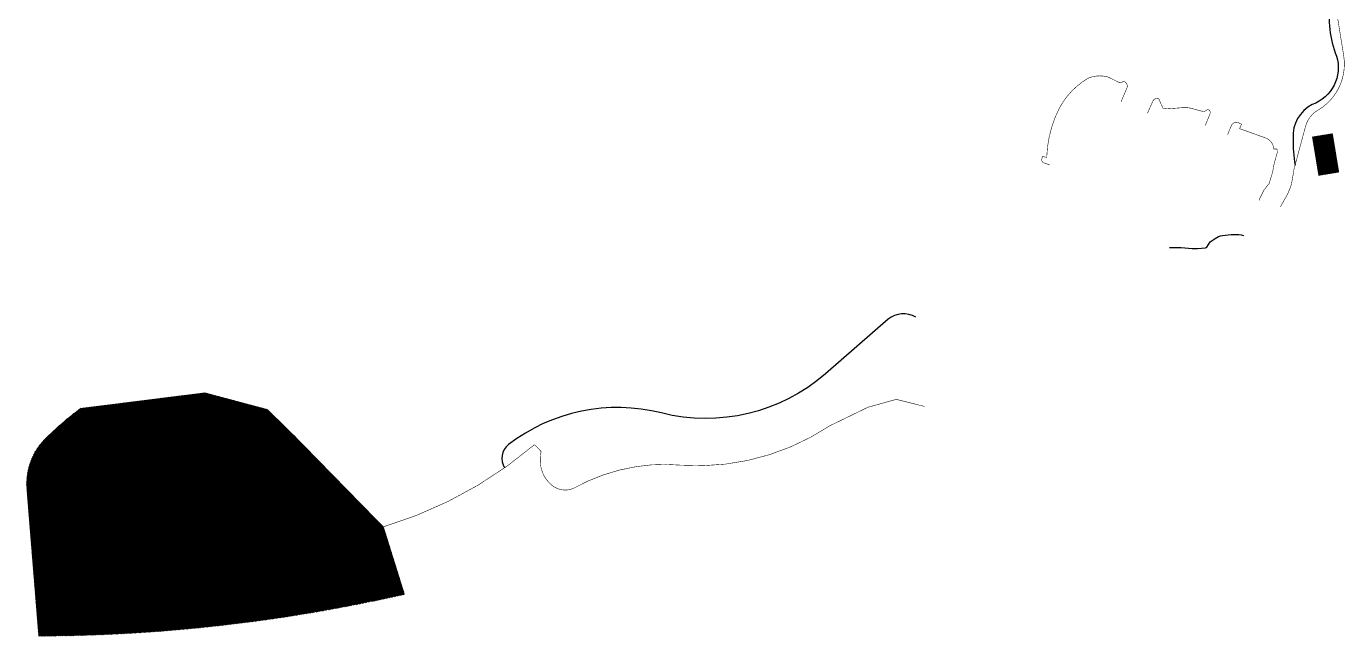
# Model space of a CAD drawing. Extents: x 343299501 to 344531018, y 671200678 to 672446893.
# Drawn here: x 343299501 to 344531018, y 671200678 to 671771315 of the extents above; entities that cross this region are included whole.
import ezdxf

# ---------------------------------------------------------------- set-up
doc = ezdxf.new("R2010")
doc.units = 0
doc.header["$LTSCALE"] = 10
doc.header["$MEASUREMENT"] = 0
doc.linetypes.add('ACAD_ISO05W100', pattern=[34, 24, -3, 0.5, -3, 0.5, -3])
doc.linetypes.add('DASH', pattern=[0.35, 0.25, -0.1])
doc.layers.add('00-工作范围线', color=1, linetype='ACAD_ISO05W100')
doc.layers.add('00-驳岸', color=5, linetype='Continuous')
doc.styles.get("Standard").update_dxf_attribs({"font": 'gbenor.shx', "bigfont": 'gbcbig.shx'})
doc.linetypes.add('HOT_WATER_SUPPLY', pattern='A,0.5,-0.2,["HW",Standard,S=0.1,R=0,X=-0.1,Y=-0.05],-0.2', length=0.9)
doc.linetypes.add('ZIGZAG', pattern='A,0.0001,-0.2,[131,ltypeshp.shx,S=0.2,R=0,X=-0.2,Y=0],-0.4,[131,ltypeshp.shx,S=0.2,R=180,X=0.2,Y=0],-0.2', length=0.8001)
pattern_1 = [(45, (0, 0), (-561.2660076, 561.2660076), [])]

msp = doc.modelspace()

# ---------------------------------------------------------------- hatches: boundary and pattern name
at = {"layer": '00-工作范围线'}
h = msp.add_hatch(dxfattribs=at)
h.set_pattern_fill('ANSI31', color=251, scale=500)
h.set_pattern_definition(pattern_1)
h.paths.add_polyline_path([(344519658, 671670950.2), (344525559.9, 671635031.8), (344506811.3, 671631951.2), (344500909.4, 671667869.5)])
h = msp.add_hatch(dxfattribs=at)
h.set_pattern_fill('ANSI31', color=251, scale=500)
h.set_pattern_definition(pattern_1)
edge = h.paths.add_edge_path()
edge.add_line((343652769.3, 671240238.4), (343633080.6, 671303369.1))
edge.add_line((343633080.6, 671303369.1), (343550312, 671388110.9))
edge.add_line((343550312, 671388110.9), (343524914.3, 671413004.4))
edge.add_line((343524914.3, 671413004.4), (343466355.4, 671428669.3))
edge.add_line((343466355.4, 671428669.3), (343349871.1, 671414054.2))
edge.add_arc((343543359.1, 671156023.4), 322517.5, 126.864921, 134.3416268)
edge.add_arc((343360166.9, 671343474.8), 60415.6, 134.3416268, 184.5076563)
edge.add_line((343299938.2, 671338726.6), (343311032.3, 671201146.7))
edge.add_arc((343305505.5, 672762729.3), 1561592.4, 270.2027838, 282.8487422)

# ---------------------------------------------------------------- linework, layer by layer
at = {"layer": '00-工作范围线', "ltscale": 0.5, "const_width": 500}
msp.add_lwpolyline([(344519658, 671670950.2), (344525559.9, 671635031.8), (344506811.3, 671631951.2), (344500909.4, 671667869.5)], close=True, dxfattribs=at)
msp.add_lwpolyline([(343652769.3, 671240238.4), (343652769.3, 671240238.4), (343633080.6, 671303369.1), (343550312, 671388110.9), (343524914.3, 671413004.4), (343466355.4, 671428669.3), (343349871.1, 671414054.2, 0.032634862), (343317940.4, 671386683.1, 0.22245483), (343299938.2, 671338726.6), (343311032.3, 671201146.7, 0.055234471)], format="xyb", close=True, dxfattribs=at)
at = {"layer": '00-驳岸', "color": 6, "linetype": 'ZIGZAG', "ltscale": 0.3}
for points in [[(344351622.3, 672117844.2, 0.119933367), (344338086.8, 672117359.6, 0.494902052), (344332569, 672104093, 0.182587812), (344344074.6, 672095372.4, 0.04200142), (344357044.4, 672092697, -0.205228155), (344379068.8, 672079960.6, 0.306549305), (344422188.5, 672066107.9, -0.116331746), (344460942.7, 672064871.8, -0.322335546), (344479044.3, 672042653.5, -0.067125519), (344475837.5, 671999422.2, 0.155676432), (344478102.6, 671977023, -0.152915914), (344480336.6, 671956061.7, 0.305206463), (344490532.6, 671931615.7, -0.273745087), (344502797.6, 671900274.2, 0.161260941), (344508665.9, 671863533.3, -0.121748357), (344517305.5, 671794248.8, 0.125322839), (344523378.8, 671743476.3, -0.404377011), (344500706.3, 671698234.6, 0.292894904), (344482798.7, 671666685.3, 0.040198682), (344484746.7, 671641581.1, -0.123315186)], [(344130326.7, 671499430.1, 0.318529042), (344104694.9, 671497393.5), (344045917.2, 671446316, -0.245592481), (343892698.1, 671409831.5, 0.229904269), (343749992.9, 671380298.8, 0.392154224), (343746314.6, 671358520.9)]]:
    msp.add_lwpolyline(points, format="xyb", dxfattribs=at)
at = {"layer": '00-驳岸', "linetype": 'DASH', "const_width": 500}
for points in [[(344523873.7, 671818123.8), (344524635.9, 671812951.7), (344524859, 671811189.2), (344524223.1, 671811094), (344526668.9, 671795979.1), (344521847.5, 671795368.9), (344530131.3, 671743973.6, -0.30979442), (344505998.9, 671692849.9, 0.197317106), (344494471.2, 671677756.2), (344483688.6, 671637644.9)], [(344255559.4, 671641618.8), (344249978.8, 671643726.9, -0.378252427), (344248101.3, 671647128.1), (344248657, 671649577), (344252718.6, 671648787.7, -0.110045167), (344264334.4, 671694457.9), (344264334.4, 671694457.9, -0.141978785), (344291563.5, 671722921.2, -0.164055374), (344309971, 671723956.5), (344321110.9, 671718505.7), (344325002.6, 671719933.3, -0.36725006), (344327802.1, 671714078.2), (344322101.9, 671700732.4)], [(344346736.4, 671689892.8), (344351409.4, 671700355.6, -0.400153278), (344357266.9, 671703817.8), (344361400, 671694578.3), (344365017.9, 671694177.7), (344379900.1, 671695279.5, -0.094486155), (344389063.6, 671694301.3), (344396938.7, 671692140), (344399906.8, 671691616.7), (344403216.6, 671693695.7, -0.436006342), (344405202.3, 671689261.6), (344400846.3, 671678642.9)], [(344421730.2, 671670127), (344425128.3, 671678378.1, -0.455559148), (344432281.5, 671680937.3), (344434691.7, 671679890.6), (344432925.1, 671675655.9), (344456732.9, 671667128.9, -0.300554586), (344464847, 671656726.2), (344467789.7, 671656544.7), (344468006.7, 671655011.9), (344468081.4, 671653405), (344465090.4, 671642565.6)], [(344138761.4, 671415866.3), (344112133.8, 671422539.8), (344085692.6, 671415160.3), (344050183.3, 671397906, -0.166109983), (343910827.2, 671361029.1), (343910827.2, 671361029.1, 0.062381521), (343869535, 671359672.4, 0.09011186), (343810246.1, 671339156.2, -0.279976088), (343790062.3, 671342582.3, -0.218252391), (343779612, 671364910.1, -0.060994375), (343780361.8, 671373857.5), (343774233.7, 671380232.6, -0.104240619), (343633080.6, 671303369.1, -0.104240619)]]:
    msp.add_lwpolyline(points, format="xyb", dxfattribs=at)
at = {"layer": '00-驳岸', "color": 4, "linetype": 'HOT_WATER_SUPPLY', "ltscale": 0.5, "const_width": 500}
for points in [[(344465090.4, 671642565.6), (344463784, 671635167.9), (344460486.5, 671624409.8), (344455625.3, 671618192.6), (344451546.8, 671610056.8), (344451089.3, 671608283.9)], [(344470986.5, 671602543.3), (344471899.9, 671604112.8), (344477649.3, 671614293.7), (344480681.2, 671621386.3), (344482079.7, 671627729.8), (344483688.6, 671637644.9)]]:
    msp.add_lwpolyline(points, dxfattribs=at)
at = {"layer": '00-驳岸'}
msp.add_lwpolyline([(344367532.4, 671564568), (344378366.9, 671564528), (344388441.2, 671563602.8), (344393452.5, 671563735.7), (344400978.6, 671564298.1), (344401740.9, 671564463.8), (344402244.5, 671564827.8), (344405388.8, 671569695.3), (344410061.4, 671573011, -0.11720168), (344416867.5, 671575759.1, -0.024928209), (344427889.9, 671576747.4, -0.077812742), (344436416.1, 671575767.3)], format="xyb", dxfattribs=at)

doc.saveas('drawing.dxf')
